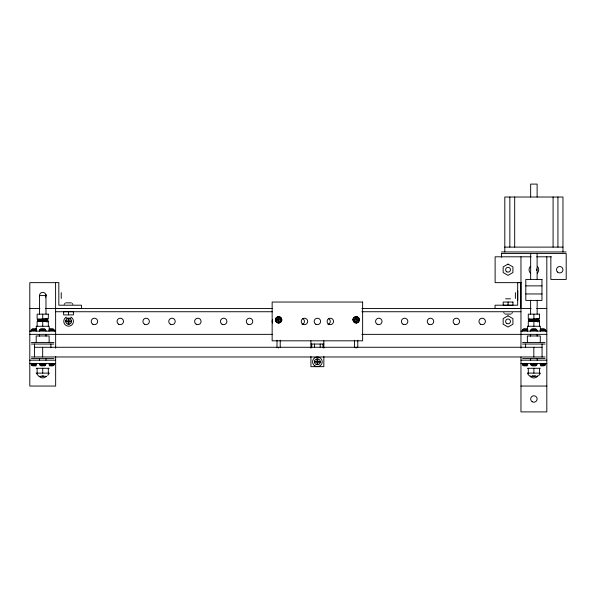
<?xml version="1.0" encoding="UTF-8"?>
<svg xmlns="http://www.w3.org/2000/svg" width="596" height="596" viewBox="0 0 596 596"><rect width="100%" height="100%" fill="white"/><g stroke="black" fill="none" stroke-linecap="round" stroke-linejoin="round"><path stroke-width="0.89" d="M46.436 321.788L46.443 320.536L45.452 320.432M46.57 321.84C45.46 319.978 48.723 319.955 47.799 321.833M47.65 321.765L47.658 320.521L47.144 320.447M537.599 321.788L537.607 320.536L536.616 320.432M537.734 321.84C536.616 319.978 539.887 319.955 538.963 321.833M538.806 321.765L538.821 320.521L537.503 320.38M46.048 321.736L46.063 320.484M537.212 321.736L537.22 320.484M31.096 331.123L31.528 329.506L32.609 328.694L36.051 328.694M39.492 331.123L39.925 329.506L41.005 328.694L44.447 328.694L45.527 329.506L45.959 331.123M39.492 363.433L39.925 365.05L41.005 365.855L44.447 365.855L45.527 365.05L45.959 363.433M49.401 365.855L52.843 365.855L53.916 365.05L54.355 363.433M522.26 331.123L522.692 329.506L523.772 328.694L527.214 328.694M530.656 331.123L531.088 329.506L532.168 328.694L535.61 328.694L536.683 329.506L537.115 331.123M530.656 363.433L531.088 365.05L532.168 365.855L535.61 365.855L536.683 365.05L537.115 363.433M540.565 365.855L544.006 365.855L545.079 365.05L545.511 363.433M536.698 270.48L536.698 268.975M38.442 319.642L38.278 320.871L37.593 321.006L37.786 319.769L39.217 319.575L47.345 319.002L47.74 320.194L38.829 321.207M529.606 319.642L529.434 320.871L528.756 321.006L528.95 319.769L530.373 319.575L538.508 319.002L538.896 320.194L529.993 321.207M276.894 319.814L276.954 319.367A1.713 1.713 0 0 1 278.168 318.152L279.055 318.152A1.713 1.713 0 0 1 280.329 319.814L280.269 320.253A1.713 1.713 0 0 1 279.055 321.467L278.168 321.467A1.713 1.713 0 0 1 276.894 319.814L280.329 319.814M353.011 319.247L352.929 319.814A3.233 3.233 0 0 0 359.284 320.648L359.395 319.814A3.233 3.233 0 0 0 353.041 318.972L353.033 319.814A3.136 3.136 0 0 0 359.194 320.626L359.299 319.814A3.136 3.136 0 0 0 353.137 319.002M354.449 319.814L354.508 319.367A1.713 1.713 0 0 1 355.723 318.152L356.609 318.152A1.713 1.713 0 0 1 357.883 319.814L357.824 320.253A1.713 1.713 0 0 1 356.609 321.467L355.723 321.467A1.713 1.713 0 0 1 354.449 319.814L357.883 319.814M37.958 319.709L37.764 320.939L38.963 321.155M529.114 319.709L528.928 320.939L530.12 321.155M31.193 330.311L36.55 330.311M39.589 330.311L45.862 330.311M522.357 330.311L527.706 330.311M530.753 330.311L537.018 330.311M64.159 304.303L64.808 303.506M47.732 375.42L49.267 373.126L36.185 373.126L38.792 376.3L46.659 376.3M511.778 313.429L512.433 312.639M538.896 375.42L540.43 373.126L527.341 373.126L528.883 375.42M40.766 320.998L40.141 320.73L40.215 319.508L43.858 319.314L43.702 320.842M531.923 320.998L531.304 320.73L531.379 319.508L535.014 319.314L534.865 320.842M43.56 319.635L45.005 319.247L45.221 320.454L44.633 320.79M534.716 319.635L536.162 319.247L536.385 320.454L535.797 320.79M44.417 319.583L45.981 319.188L46.272 320.387L45.438 320.737M535.573 319.583L537.145 319.188L537.436 320.387L536.594 320.737M45.147 319.538L46.183 319.396M536.303 319.538L537.339 319.396M45.706 319.486L46.734 319.121L47.077 320.32L47.583 320.253L47.203 319.061L46.056 319.441M46.048 320.685L47.077 320.32L38.278 320.871L39.343 321.102M536.862 319.486L537.89 319.121L538.24 320.32L538.747 320.253L538.359 319.061L537.212 319.441M537.212 320.685L538.24 320.32L529.434 320.871L530.507 321.102M46.436 320.633L47.74 320.194M537.599 320.633L538.896 320.194M43.508 375.86L42.003 375.86M46.577 320.588L47.807 320.581M537.741 320.588L538.97 320.581M504.73 247.109L562.967 247.109M501.497 251.952L566.125 251.952M501.497 253.568L566.2 253.568L566.2 279.42L550.853 279.42L550.853 256.801M531.118 256.801L495.112 256.801L495.112 282.653L520.964 282.653M536.653 256.801L551.427 256.801M55.651 282.653L29.8 282.653L29.8 386.052L55.651 386.052L55.651 356.512M525.806 285.879L541.965 285.879M525.806 293.962L541.965 293.962M45.996 295.579L39.455 295.579L39.455 314.04M505.646 298.805L510.496 298.805M65.605 302.857L71.431 302.857M55.592 308.437L81.443 308.437L81.443 305.204L58.825 305.204L58.825 282.586L55.592 282.586L55.651 348.198M29.8 308.505L39.954 308.505M45.497 308.505L272.581 308.505M361.824 308.505L531.118 308.505M536.653 308.505L546.815 308.505M55.651 311.73L272.581 311.73M361.824 311.73L520.964 311.73M505.162 314.085L510.988 314.085M66.096 318.13L70.939 318.13M65.739 320.968L68.227 320.968L68.227 318.48M71.468 320.968L68.98 320.968L68.98 318.48M65.739 321.721L68.227 321.721L68.227 324.202M71.468 321.721L68.98 321.721L68.98 324.202M49.401 328.694L52.843 328.694L53.916 329.506L54.355 331.123M540.565 328.694L544.006 328.694L545.079 329.506L545.511 331.123M31.528 329.506L36.743 329.506M39.925 329.506L45.527 329.506M49.148 329.506L53.916 329.506M522.692 329.506L527.907 329.506M531.088 329.506L536.683 329.506M540.311 329.506L545.079 329.506M48.902 330.311L54.258 330.311M540.065 330.311L545.414 330.311M29.8 331.123L55.651 331.123M520.964 331.123L546.815 331.123M29.8 334.356L272.484 334.356M361.824 334.356L546.815 334.356M31.424 342.432L53.916 342.432M522.588 342.432L545.072 342.432M31.424 344.048L53.916 344.048M310.926 344.048L323.851 344.048M522.588 344.048L545.072 344.048M34.434 347.274L542.062 347.274M31.424 356.974L545.072 356.974M31.424 358.591L53.916 358.591M522.588 358.591L545.072 358.591M29.8 360.2L55.651 360.2M520.964 360.2L546.815 360.2M314.524 361.444L317.012 361.444L317.012 358.956M320.253 361.444L317.765 361.444L317.765 358.956M314.524 362.197L317.012 362.197L317.012 364.685M320.253 362.197L317.765 362.197L317.765 364.685M29.8 363.433L55.651 363.433M520.964 363.433L546.815 363.433M31.096 363.433L31.193 364.245L36.55 364.245M39.589 364.245L45.862 364.245M48.902 364.245L54.258 364.245M522.26 363.433L522.357 364.245L527.706 364.245M530.753 364.245L537.018 364.245M540.065 364.245L545.414 364.245M31.193 364.245L31.528 365.05L36.743 365.05M39.925 365.05L45.527 365.05M49.148 365.05L53.916 365.05M522.357 364.245L522.692 365.05L527.907 365.05M531.088 365.05L536.683 365.05M540.311 365.05L545.079 365.05M36.051 365.855L32.609 365.855L31.528 365.05M527.214 365.855L523.772 365.855L522.692 365.05M36.259 368.283L49.185 368.283M527.423 368.283L540.348 368.283M529.956 376.3L537.815 376.3M520.964 386.052L546.815 386.052M529.613 319.903L528.95 319.769M531.252 319.829L530.373 319.575L530.246 320.797L531.125 321.05M40.088 319.829L39.217 319.575L39.083 320.797L39.962 321.05M532.869 319.732L532.541 319.441L532.861 320.946M41.705 319.732L41.377 319.441L41.698 320.946M503.709 312.639L504.365 313.429M72.228 303.506L72.883 304.303M533.778 319.382L533.86 320.894M42.621 319.382L42.696 320.894M562.967 251.952L562.967 197.023L504.805 197.023L504.805 251.952M557.93 197.023L557.93 247.109M553.081 197.023L553.081 247.109M546.815 256.801L546.815 411.903L520.964 411.903L520.964 357.108M542.062 344.048L542.062 356.974M540.348 331.123L540.348 326.273L527.423 326.273L527.423 331.123M540.289 342.432L540.289 335.965L527.371 335.965L527.371 342.432M539.484 326.273L539.484 321.43L528.287 321.43L528.287 326.273M539.484 368.283L539.484 373.126M537.115 197.023L537.115 184.097L530.656 184.097L530.656 197.023M537.115 253.568L537.115 279.42M537.16 300.19L537.16 314.04M537.16 318.659L537.16 321.43M537.16 334.356L537.16 336.196M537.16 358.36L537.16 360.2M533.889 314.159L533.889 319.002M533.889 321.43L533.889 326.273M533.889 368.283L533.889 373.126M533.83 347.274L533.83 356.974M530.656 253.568L530.656 279.42M530.611 300.19L530.611 314.04M530.611 334.356L530.611 336.196M530.611 358.36L530.611 360.2M528.287 368.283L528.287 373.126M525.597 344.048L525.597 347.736M520.964 256.801L520.964 348.116M517.73 290.729L517.73 300.421M515.384 292.666L515.384 298.492M514.691 197.023L514.691 247.109M509.848 197.023L509.848 247.109M508.075 302.038L508.075 305.271M501.571 253.568L501.571 257.263M357.779 340.227L357.779 347.274M356.162 316.58L356.162 323.039M356.162 347.274L356.162 348.086M354.546 340.227L354.546 347.274M323.851 340.815L323.851 348.198M323.851 356.512L323.851 366.667L310.926 366.667L310.926 356.512M323.017 344.048L323.017 347.274M320.201 344.048L320.201 347.274M314.576 344.048L314.576 347.274M311.76 344.048L311.76 347.274M310.926 340.815L310.926 348.198M280.224 340.227L280.224 347.274M278.615 316.58L278.615 323.039M278.615 347.274L278.615 348.086M276.998 340.227L276.998 347.274M68.518 311.671L68.518 314.897M61.232 292.666L61.232 298.492M50.898 344.048L50.898 347.736M49.185 331.123L49.185 326.273L36.259 326.273L36.259 331.123M49.133 342.432L49.133 335.965L36.207 335.965L36.207 342.432M48.321 326.273L48.321 321.43L37.131 321.43L37.131 326.273M48.321 368.283L48.321 373.126M45.959 294.364L45.996 314.04M45.996 318.659L45.996 321.43M45.996 334.356L45.996 336.196M45.996 358.36L45.996 360.2M42.726 314.159L42.726 319.002M42.726 321.43L42.726 326.273M42.666 347.274L42.666 356.974M42.726 368.283L42.726 373.126M39.455 334.356L39.455 336.196M39.455 358.36L39.455 360.2M37.131 368.283L37.131 373.126M34.434 344.048L34.434 356.974M538.084 375.555A4.85 4.85 0 0 1 529.688 375.555M535.342 375.651A2.913 2.913 0 0 1 534.642 375.942L533.129 375.942A2.913 2.913 0 0 1 532.429 375.651M46.183 376.471A4.85 4.85 0 0 1 39.329 376.471M39.604 296.413A3.233 3.233 0 0 1 43.15 292.375A3.233 3.233 0 0 1 45.527 297.195M71.028 317.147A4.85 4.85 0 0 1 72.317 324.455A4.85 4.85 0 0 1 64.889 324.455A4.85 4.85 0 0 1 66.178 317.147M47.434 320.089A4.85 4.85 0 0 1 47.598 321.341M537.316 266.3A4.85 4.85 0 0 1 537.316 273.154M530.462 273.154A4.85 4.85 0 0 1 530.462 266.3M328.694 318.629A3.233 3.233 0 0 0 328.694 324.224A3.233 3.233 0 0 0 333.544 321.43A3.233 3.233 0 0 0 328.694 318.629A3.233 3.233 0 0 1 327.919 324.552M302.85 318.629A3.233 3.233 0 0 0 302.85 324.224A3.233 3.233 0 0 0 307.692 321.43A3.233 3.233 0 0 0 302.85 318.629A3.233 3.233 0 0 1 302.068 324.552M529.203 320.171A4.85 4.85 0 0 1 529.688 319.002M538.568 320.171A4.85 4.85 0 0 1 538.732 321.43M272.581 323.039A3.233 3.233 0 0 1 272.581 319.814M275.494 318.972L275.382 319.814A3.233 3.233 0 0 0 281.737 320.648L281.841 319.814A3.233 3.233 0 0 0 275.494 318.972M275.583 319.002L275.479 319.814A3.136 3.136 0 0 0 281.64 320.626L281.744 319.814A3.136 3.136 0 0 0 275.583 319.002M275.918 319.091L275.821 319.814A2.794 2.794 0 0 0 277.892 322.51L279.338 322.51A2.794 2.794 0 0 0 281.305 320.536L281.401 319.814A2.794 2.794 0 0 0 279.338 317.117L277.892 317.117A2.794 2.794 0 0 0 275.918 319.091M353.465 319.091L353.376 319.814A2.794 2.794 0 0 0 355.44 322.51L356.885 322.51A2.794 2.794 0 0 0 358.859 320.536L358.956 319.814A2.794 2.794 0 0 0 356.885 317.117L355.44 317.117A2.794 2.794 0 0 0 353.465 319.091M65.791 320.588L65.791 322.093A2.913 2.913 0 0 0 67.847 324.157L69.359 324.157A2.913 2.913 0 0 0 71.416 322.093L71.416 320.588A2.913 2.913 0 0 0 69.359 318.525L67.847 318.525A2.913 2.913 0 0 0 65.791 320.588M314.576 361.064L314.576 362.569A2.913 2.913 0 0 0 316.632 364.633L318.145 364.633A2.913 2.913 0 0 0 320.201 362.569L320.201 361.064A2.913 2.913 0 0 0 318.145 359.008L316.632 359.008A2.913 2.913 0 0 0 314.576 361.064M508.038 264.095L503.158 266.911L503.158 272.543L508.038 275.359L512.91 272.543L512.91 266.911L508.038 264.095M508.038 315.798L503.158 318.614L503.158 324.239L508.038 327.055L512.91 324.239L512.91 318.614L508.038 315.798M541.965 279.42L525.806 279.42L525.806 300.421L541.965 300.421L541.965 279.42M520.904 282.586L517.671 282.586L517.671 305.204L495.053 305.204L495.053 308.437L520.904 308.437L520.904 282.586M362.629 302.038L272.149 302.038L272.149 340.815L362.629 340.815L362.629 302.038M512.947 302.038L503.195 302.038L503.195 305.271L512.947 305.271L512.947 302.038M73.397 311.671L63.645 311.671L63.645 314.897L73.397 314.897L73.397 311.671M48.321 314.159L37.131 314.159L37.131 319.002L48.321 319.002L48.321 314.159M539.484 314.159L528.287 314.159L528.287 319.002L539.484 319.002L539.484 314.159M532.273 401.778A3.233 3.233 0 0 0 537.115 398.977A3.233 3.233 0 0 0 532.273 396.184A3.233 3.233 0 0 0 532.273 401.778M506.823 271.828A2.421 2.421 0 0 0 510.459 269.727A2.421 2.421 0 0 0 506.823 267.626A2.421 2.421 0 0 0 506.823 271.828M557.454 272.014A3.233 3.233 0 0 0 562.855 270.562A3.233 3.233 0 0 0 558.899 266.606A3.233 3.233 0 0 0 557.454 272.014M314.964 366.019A4.85 4.85 0 0 0 322.235 361.817A4.85 4.85 0 0 0 314.964 357.622A4.85 4.85 0 0 0 314.964 366.019M315.776 324.224A3.233 3.233 0 0 0 320.618 321.43A3.233 3.233 0 0 0 315.776 318.629A3.233 3.233 0 0 0 315.776 324.224M506.823 323.524A2.421 2.421 0 0 0 510.459 321.43A2.421 2.421 0 0 0 506.823 319.329A2.421 2.421 0 0 0 506.823 323.524M118.664 324.224A3.233 3.233 0 0 0 123.506 321.43A3.233 3.233 0 0 0 118.664 318.629A3.233 3.233 0 0 0 118.664 324.224M170.359 324.224A3.233 3.233 0 0 0 175.209 321.43A3.233 3.233 0 0 0 170.359 318.629A3.233 3.233 0 0 0 170.359 324.224M196.211 324.224A3.233 3.233 0 0 0 201.061 321.43A3.233 3.233 0 0 0 196.211 318.629A3.233 3.233 0 0 0 196.211 324.224M92.812 324.224A3.233 3.233 0 0 0 97.655 321.43A3.233 3.233 0 0 0 92.812 318.629A3.233 3.233 0 0 0 92.812 324.224M144.515 324.224A3.233 3.233 0 0 0 149.358 321.43A3.233 3.233 0 0 0 144.515 318.629A3.233 3.233 0 0 0 144.515 324.224M222.062 324.224A3.233 3.233 0 0 0 226.912 321.43A3.233 3.233 0 0 0 222.062 318.629A3.233 3.233 0 0 0 222.062 324.224M247.914 324.224A3.233 3.233 0 0 0 252.764 321.43A3.233 3.233 0 0 0 247.914 318.629A3.233 3.233 0 0 0 247.914 324.224M403.015 324.224A3.233 3.233 0 0 0 407.865 321.43A3.233 3.233 0 0 0 403.015 318.629A3.233 3.233 0 0 0 403.015 324.224M377.171 324.224A3.233 3.233 0 0 0 382.014 321.43A3.233 3.233 0 0 0 377.171 318.629A3.233 3.233 0 0 0 377.171 324.224M428.867 324.224A3.233 3.233 0 0 0 433.717 321.43A3.233 3.233 0 0 0 428.867 318.629A3.233 3.233 0 0 0 428.867 324.224M454.718 324.224A3.233 3.233 0 0 0 459.568 321.43A3.233 3.233 0 0 0 454.718 318.629A3.233 3.233 0 0 0 454.718 324.224M480.57 324.224A3.233 3.233 0 0 0 485.42 321.43A3.233 3.233 0 0 0 480.57 318.629A3.233 3.233 0 0 0 480.57 324.224"/></g></svg>
